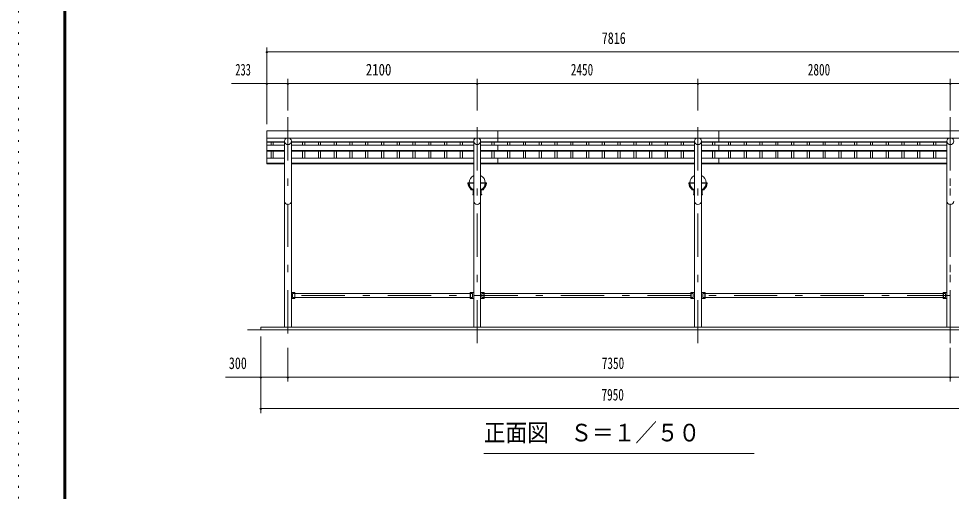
# Model space of a CAD drawing. Units: millimetres, scale not verified, with parts at other scales. Extents: x -23448 to 23452, y -10500 to 10500.
# Drawn here: x -6248 to 4101, y 0 to 5250 of the extents above; entities that cross this region are included whole.
import ezdxf
from ezdxf.enums import TextEntityAlignment as Align

# ---------------------------------------------------------------- set-up
doc = ezdxf.new("R2010")
doc.units = ezdxf.units.MM
doc.header["$LTSCALE"] = 40
doc.linetypes.add('USER3', pattern=[24, 12, -5, 2, -5])
doc.linetypes.add('USER4', pattern=[3, 0.5, -2.5])
for name, color, linetype, lineweight in [('0-0_0', 7, 'Continuous', 18), ('0-2_1-0BOLD', 7, 'Continuous', 18), ('0-3_1-2CENTER', 3, 'USER3', 18), ('0-4_1-4THIN', 4, 'Continuous', 18), ('0-5_1-5DIM', 3, 'Continuous', 18), ('0-C_F-F', 5, 'Continuous', 18), ('0-D_F-E_J_ADD', 5, 'USER4', 18)]:
    doc.layers.add(name, color=color, linetype=linetype, lineweight=lineweight)
doc.styles.add('ＭＳ ゴシック', font='')
doc.styles.get('ＭＳ ゴシック').set_extended_font_data('MS Gothic')

msp = doc.modelspace()

# ---------------------------------------------------------------- linework, layer by layer
at = {"layer": '0-0_0'}
for p, q in [((-1198.6, 3426.97), (-1262.95, 3426.97)), ((-1262.95, 3420.97), (-1262.95, 3426.97)), ((-1198.6, 3420.97), (-1262.95, 3420.97)), ((-1057.95, 3426.97), (-1122.3, 3426.97)), ((-1057.95, 3420.97), (-1122.3, 3420.97)), ((-1057.95, 3420.97), (-1057.95, 3426.97)), ((1251.4, 3426.97), (1187.05, 3426.97)), ((1187.05, 3420.97), (1187.05, 3426.97)), ((1251.4, 3420.97), (1187.05, 3420.97)), ((1392.05, 3426.97), (1327.7, 3426.97)), ((1392.05, 3420.97), (1327.7, 3420.97)), ((1392.05, 3420.97), (1392.05, 3426.97)), ((-1230.45, 3346.97), (-1198.6, 3346.97)), ((-1205.45, 3296.97), (-1205.45, 3346.97)), ((-1122.3, 3356.97), (-1090.45, 3356.97)), ((-1122.3, 3346.97), (-1090.45, 3346.97)), ((-1115.45, 3296.97), (-1115.45, 3346.97)), ((-1090.45, 3346.97), (-1090.45, 3356.97)), ((1219.55, 3346.97), (1251.4, 3346.97)), ((1244.55, 3296.97), (1244.55, 3346.97)), ((1327.7, 3356.97), (1359.55, 3356.97)), ((1327.7, 3346.97), (1359.55, 3346.97)), ((1334.55, 3296.97), (1334.55, 3346.97)), ((1359.55, 3346.97), (1359.55, 3356.97))]:
    msp.add_line(p, q, dxfattribs=at)
for points in [[(-1230.45, 3346.97), (-1230.45, 3356.97), (-1198.6, 3356.97)], [(1219.55, 3346.97), (1219.55, 3356.97), (1251.4, 3356.97)]]:
    msp.add_lwpolyline(points, dxfattribs=at)
for centre, start, end in [((-1160.45, 3426.97), 115.07964, 180), ((-1160.45, 3426.97), 183.82255, 231.05756), ((-1160.45, 3426.97), 0, 64.91913), ((-1160.45, 3426.97), 308.94244, 356.17745), ((1289.55, 3426.97), 115.07964, 180), ((1289.55, 3426.97), 183.82255, 231.05756), ((1289.55, 3426.97), 0, 64.91913), ((1289.55, 3426.97), 308.94244, 356.17745)]:
    msp.add_arc(centre, 90, start, end, dxfattribs=at)
for centre, major_axis, start_param, end_param in [((-1160.45, 3426.97), (102.47, 6.5), 3.13629226, 3.90348569), ((-1152.45, 3426.97), (102.47, 6.5), 3.13629226, 3.90348569), ((-1168.45, 3426.97), (-102.47, 6.5), 2.37969962, 3.14689305), ((-1160.45, 3426.97), (-102.47, 6.5), 2.37969962, 3.14689305), ((1289.55, 3426.97), (102.47, 6.5), 3.13629226, 3.90348569), ((1297.55, 3426.97), (102.47, 6.5), 3.13629226, 3.90348569), ((1281.55, 3426.97), (-102.47, 6.5), 2.37969962, 3.14689305), ((1289.55, 3426.97), (-102.47, 6.5), 2.37969962, 3.14689305)]:
    msp.add_ellipse(centre, major_axis=major_axis, ratio=0.92312, start_param=start_param, end_param=end_param, dxfattribs=at)
at = {"layer": '0-2_1-0BOLD'}
for p, q in [((-3493.45, 4004.86), (4322.55, 4004.86)), ((-930.45, 3876.47), (-930.45, 4004.86)), ((1519.55, 3876.47), (1519.55, 4004.86)), ((4322.55, 3921.21), (-3493.45, 3921.21)), ((-3493.45, 3880.02), (-3298.6, 3880.02)), ((-3298.6, 3876.47), (-3493.45, 3876.47)), ((-3493.45, 3844.26), (-3298.6, 3844.26)), ((-3298.6, 3889.24), (-3298.6, 1824.67)), ((-3222.3, 1824.67), (-3222.3, 3889.24)), ((-3222.3, 3880.02), (-1198.6, 3880.02)), ((-1198.6, 3876.47), (-3222.3, 3876.47)), ((-3222.3, 3844.26), (-1198.6, 3844.26)), ((-1198.6, 3889.24), (-1198.6, 1824.67)), ((-1122.3, 1824.67), (-1122.3, 3889.24)), ((-1122.3, 3880.02), (1251.4, 3880.02)), ((1251.4, 3876.47), (-1122.3, 3876.47)), ((-1122.3, 3844.26), (1251.4, 3844.26)), ((-930.45, 3779.53), (-930.45, 3844.26)), ((1251.4, 3889.24), (1251.4, 1824.67)), ((1327.7, 1824.67), (1327.7, 3889.24)), ((1327.7, 3880.02), (4051.4, 3880.02)), ((4051.4, 3876.47), (1327.7, 3876.47)), ((1327.7, 3844.26), (4051.4, 3844.26)), ((1519.55, 3779.53), (1519.55, 3844.26)), ((4051.4, 3889.24), (4051.4, 1824.67)), ((-3493.45, 3785.43), (-3298.6, 3785.43)), ((-3298.6, 3779.53), (-3493.45, 3779.53)), ((-1198.6, 3785.43), (-3222.3, 3785.43)), ((-3222.3, 3779.53), (-1198.6, 3779.53)), ((1251.4, 3785.43), (-1122.3, 3785.43)), ((-1122.3, 3779.53), (1251.4, 3779.53)), ((1327.7, 3785.43), (4051.4, 3785.43)), ((4051.4, 3779.53), (1327.7, 3779.53)), ((-3493.45, 3701.81), (-3298.6, 3701.81)), ((-3298.6, 3644.17), (-3493.45, 3644.17)), ((-1198.6, 3701.81), (-3222.3, 3701.81)), ((-3222.3, 3644.17), (-1198.6, 3644.17)), ((-1198.6, 3635.83), (-3222.3, 3635.83)), ((1251.4, 3701.81), (-1122.3, 3701.81)), ((-1122.3, 3644.17), (1251.4, 3644.17)), ((1251.4, 3635.83), (-1122.3, 3635.83)), ((-930.45, 3635.83), (-930.45, 3701.81)), ((4051.4, 3701.81), (1327.7, 3701.81)), ((1327.7, 3644.17), (4051.4, 3644.17)), ((4051.4, 3635.83), (1327.7, 3635.83)), ((1519.55, 3635.83), (1519.55, 3701.81)), ((-1210.45, 3294.67), (-1210.45, 3296.97)), ((-1210.45, 3296.97), (-1198.6, 3296.97)), ((-1198.6, 3294.67), (-1210.45, 3294.67)), ((-1122.3, 3296.97), (-1110.45, 3296.97)), ((-1110.45, 3294.67), (-1122.3, 3294.67)), ((-1110.45, 3296.97), (-1110.45, 3294.67)), ((1239.55, 3294.67), (1239.55, 3296.97)), ((1239.55, 3296.97), (1251.4, 3296.97)), ((1251.4, 3294.67), (1239.55, 3294.67)), ((1327.7, 3296.97), (1339.55, 3296.97)), ((-3207.93, 2153.32), (-3207.93, 2196.02)), ((-3207.93, 2196.02), (-3185.49, 2196.02)), ((-3185.49, 2141.67), (-3185.49, 2207.67)), ((-1238.6, 2196.02), (-3182.29, 2196.02)), ((-1235.4, 2141.67), (-1235.4, 2207.67)), ((-1212.95, 2196.02), (-1235.4, 2196.02)), ((-1212.95, 2153.32), (-1212.95, 2196.02)), ((-1107.94, 2153.32), (-1107.94, 2196.02)), ((-1107.94, 2196.02), (-1085.49, 2196.02)), ((-1085.49, 2141.67), (-1085.49, 2207.67)), ((1211.4, 2196.02), (-1082.29, 2196.02)), ((1214.6, 2141.67), (1214.6, 2207.67)), ((1237.05, 2196.02), (1214.6, 2196.02)), ((1237.05, 2153.32), (1237.05, 2196.02)), ((1342.06, 2153.32), (1342.06, 2196.02)), ((1342.06, 2196.02), (1364.51, 2196.02)), ((1364.51, 2141.67), (1364.51, 2207.67)), ((4011.4, 2196.02), (1367.71, 2196.02)), ((4014.6, 2141.67), (4014.6, 2207.67)), ((4037.05, 2196.02), (4014.6, 2196.02)), ((4037.05, 2153.32), (4037.05, 2196.02)), ((-3185.49, 2153.32), (-3207.93, 2153.32)), ((-3182.29, 2153.32), (-1238.6, 2153.32)), ((-1235.4, 2153.32), (-1212.95, 2153.32)), ((-1085.49, 2153.32), (-1107.94, 2153.32)), ((-1082.29, 2153.32), (1211.4, 2153.32)), ((1214.6, 2153.32), (1237.05, 2153.32)), ((1364.51, 2153.32), (1342.06, 2153.32)), ((1367.71, 2153.32), (4011.4, 2153.32)), ((4014.6, 2153.32), (4037.05, 2153.32)), ((-3710.44, 1794.67), (4539.55, 1794.67)), ((-3560.45, 1824.67), (-3560.45, 1794.67)), ((4389.55, 1824.67), (-3560.45, 1824.67))]:
    msp.add_line(p, q, dxfattribs=at)
for points in [[(-3298.6, 3635.83), (-3493.45, 3635.83), (-3493.45, 4004.86)], [(1339.55, 3296.97), (1339.55, 3294.67), (1327.7, 3294.67)], [(-3222.29, 2207.67), (-3182.29, 2207.67), (-3182.29, 2141.67), (-3222.29, 2141.67)], [(-1198.6, 2207.67), (-1238.6, 2207.67), (-1238.6, 2141.67), (-1198.6, 2141.67)], [(-1122.29, 2207.67), (-1082.29, 2207.67), (-1082.29, 2141.67), (-1122.29, 2141.67)], [(1251.4, 2207.67), (1211.4, 2207.67), (1211.4, 2141.67), (1251.4, 2141.67)], [(1327.71, 2207.67), (1367.71, 2207.67), (1367.71, 2141.67), (1327.71, 2141.67)], [(4051.4, 2207.67), (4011.4, 2207.67), (4011.4, 2141.67), (4051.4, 2141.67)]]:
    msp.add_lwpolyline(points, dxfattribs=at)
for centre, start, end in [((-3260.45, 3889.24), 123.05154, 56.94846), ((-1160.45, 3889.24), 123.05154, 56.94846), ((1289.55, 3889.24), 123.05154, 56.94846), ((4089.55, 3889.24), 123.05154, 56.94846), ((-3260.45, 3224.67), 180, 0), ((-1160.45, 3224.67), 180, 0), ((1289.55, 3224.67), 180, 0), ((4089.56, 3224.67), 180, 0)]:
    msp.add_arc(centre, 38.15, start, end, dxfattribs=at)
at = {"layer": '0-3_1-2CENTER'}
for p, q in [((-3260.45, 4154.87), (-3260.45, 1644.67)), ((-1160.45, 1644.67), (-1160.45, 4154.87)), ((1289.55, 1644.67), (1289.55, 4154.87)), ((4089.55, 1644.67), (4089.55, 4154.87)), ((4089.56, 1644.67), (4089.56, 4154.87)), ((4089.56, 4154.67), (4089.56, 1644.67)), ((4089.55, 2174.67), (-3260.45, 2174.67))]:
    msp.add_line(p, q, dxfattribs=at)
at = {"layer": '0-4_1-4THIN'}
for p, q in [((-3447.95, 3876.47), (-3447.95, 3844.26)), ((-3422.95, 3844.26), (-3422.95, 3876.47)), ((-3097.95, 3844.26), (-3097.95, 3876.47)), ((-3072.95, 3876.47), (-3072.95, 3844.26)), ((-2922.95, 3876.47), (-2922.95, 3844.26)), ((-2897.95, 3844.26), (-2897.95, 3876.47)), ((-2747.95, 3844.26), (-2747.95, 3876.47)), ((-2722.95, 3876.47), (-2722.95, 3844.26)), ((-2572.95, 3876.47), (-2572.95, 3844.26)), ((-2547.95, 3844.26), (-2547.95, 3876.47)), ((-2397.95, 3844.26), (-2397.95, 3876.47)), ((-2372.95, 3876.47), (-2372.95, 3844.26)), ((-2222.95, 3876.47), (-2222.95, 3844.26)), ((-2197.95, 3844.26), (-2197.95, 3876.47)), ((-2047.95, 3844.26), (-2047.95, 3876.47)), ((-2022.95, 3876.47), (-2022.95, 3844.26)), ((-1872.95, 3876.47), (-1872.95, 3844.26)), ((-1847.95, 3844.26), (-1847.95, 3876.47)), ((-1697.95, 3844.26), (-1697.95, 3876.47)), ((-1672.95, 3876.47), (-1672.95, 3844.26)), ((-1522.95, 3876.47), (-1522.95, 3844.26)), ((-1497.95, 3844.26), (-1497.95, 3876.47)), ((-1347.95, 3844.26), (-1347.95, 3876.47)), ((-1322.95, 3876.47), (-1322.95, 3844.26)), ((-997.95, 3844.26), (-997.95, 3876.47)), ((-997.95, 3876.47), (-997.95, 3844.26)), ((-972.95, 3876.47), (-972.95, 3844.26)), ((-972.95, 3844.26), (-972.95, 3876.47)), ((-822.95, 3876.47), (-822.95, 3844.26)), ((-797.95, 3844.26), (-797.95, 3876.47)), ((-647.95, 3844.26), (-647.95, 3876.47)), ((-622.95, 3876.47), (-622.95, 3844.26)), ((-472.95, 3876.47), (-472.95, 3844.26)), ((-447.95, 3844.26), (-447.95, 3876.47)), ((-297.95, 3844.26), (-297.95, 3876.47)), ((-272.95, 3876.47), (-272.95, 3844.26)), ((-122.95, 3876.47), (-122.95, 3844.26)), ((-97.95, 3844.26), (-97.95, 3876.47)), ((52.05, 3844.26), (52.05, 3876.47)), ((77.05, 3876.47), (77.05, 3844.26)), ((227.05, 3876.47), (227.05, 3844.26)), ((252.05, 3844.26), (252.05, 3876.47)), ((402.05, 3844.26), (402.05, 3876.47)), ((427.05, 3876.47), (427.05, 3844.26)), ((577.05, 3876.47), (577.05, 3844.26)), ((602.05, 3844.26), (602.05, 3876.47)), ((752.05, 3844.26), (752.05, 3876.47)), ((777.05, 3876.47), (777.05, 3844.26)), ((927.05, 3876.47), (927.05, 3844.26)), ((952.05, 3844.26), (952.05, 3876.47)), ((1102.05, 3844.26), (1102.05, 3876.47)), ((1127.05, 3876.47), (1127.05, 3844.26)), ((1452.05, 3876.47), (1452.05, 3844.26)), ((1477.05, 3844.26), (1477.05, 3876.47)), ((1627.05, 3844.26), (1627.05, 3876.47)), ((1652.05, 3876.47), (1652.05, 3844.26)), ((1802.05, 3876.47), (1802.05, 3844.26)), ((1827.05, 3844.26), (1827.05, 3876.47)), ((1977.05, 3844.26), (1977.05, 3876.47)), ((2002.05, 3876.47), (2002.05, 3844.26)), ((2152.05, 3876.47), (2152.05, 3844.26)), ((2177.05, 3844.26), (2177.05, 3876.47)), ((2327.05, 3844.26), (2327.05, 3876.47)), ((2352.05, 3876.47), (2352.05, 3844.26)), ((2502.05, 3876.47), (2502.05, 3844.26)), ((2527.05, 3844.26), (2527.05, 3876.47)), ((2677.05, 3844.26), (2677.05, 3876.47)), ((2702.05, 3876.47), (2702.05, 3844.26)), ((2852.05, 3876.47), (2852.05, 3844.26)), ((2877.05, 3844.26), (2877.05, 3876.47)), ((3027.05, 3844.26), (3027.05, 3876.47)), ((3052.05, 3876.47), (3052.05, 3844.26)), ((3202.05, 3876.47), (3202.05, 3844.26)), ((3227.05, 3844.26), (3227.05, 3876.47)), ((3377.05, 3844.26), (3377.05, 3876.47)), ((3402.05, 3876.47), (3402.05, 3844.26)), ((3552.05, 3876.47), (3552.05, 3844.26)), ((3577.05, 3844.26), (3577.05, 3876.47)), ((3727.05, 3844.26), (3727.05, 3876.47)), ((3752.05, 3876.47), (3752.05, 3844.26)), ((3902.05, 3876.47), (3902.05, 3844.26)), ((3927.05, 3844.26), (3927.05, 3876.47)), ((-3447.95, 3779.53), (-3447.95, 3701.81)), ((-3422.95, 3701.81), (-3422.95, 3779.53)), ((-3097.95, 3701.81), (-3097.95, 3779.53)), ((-3072.95, 3779.53), (-3072.95, 3701.81)), ((-2922.95, 3779.53), (-2922.95, 3701.81)), ((-2897.95, 3701.81), (-2897.95, 3779.53)), ((-2747.95, 3701.81), (-2747.95, 3779.53)), ((-2722.95, 3779.53), (-2722.95, 3701.81)), ((-2572.95, 3779.53), (-2572.95, 3701.81)), ((-2547.95, 3701.81), (-2547.95, 3779.53)), ((-2397.95, 3701.81), (-2397.95, 3779.53)), ((-2372.95, 3779.53), (-2372.95, 3701.81)), ((-2222.95, 3779.53), (-2222.95, 3701.81)), ((-2197.95, 3701.81), (-2197.95, 3779.53)), ((-2047.95, 3701.81), (-2047.95, 3779.53)), ((-2022.95, 3779.53), (-2022.95, 3701.81)), ((-1872.95, 3779.53), (-1872.95, 3701.81)), ((-1847.95, 3701.81), (-1847.95, 3779.53)), ((-1697.95, 3701.81), (-1697.95, 3779.53)), ((-1672.95, 3779.53), (-1672.95, 3701.81)), ((-1522.95, 3779.53), (-1522.95, 3701.81)), ((-1497.95, 3701.81), (-1497.95, 3779.53)), ((-1347.95, 3701.81), (-1347.95, 3779.53)), ((-1322.95, 3779.53), (-1322.95, 3701.81)), ((-997.95, 3701.81), (-997.95, 3779.53)), ((-997.95, 3779.53), (-997.95, 3701.81)), ((-972.95, 3779.53), (-972.95, 3701.81)), ((-972.95, 3701.81), (-972.95, 3779.53)), ((-822.95, 3779.53), (-822.95, 3701.81)), ((-797.95, 3701.81), (-797.95, 3779.53)), ((-647.95, 3701.81), (-647.95, 3779.53)), ((-622.95, 3779.53), (-622.95, 3701.81)), ((-472.95, 3779.53), (-472.95, 3701.81)), ((-447.95, 3701.81), (-447.95, 3779.53)), ((-297.95, 3701.81), (-297.95, 3779.53)), ((-272.95, 3779.53), (-272.95, 3701.81)), ((-122.95, 3779.53), (-122.95, 3701.81)), ((-97.95, 3701.81), (-97.95, 3779.53)), ((52.05, 3701.81), (52.05, 3779.53)), ((77.05, 3779.53), (77.05, 3701.81)), ((227.05, 3779.53), (227.05, 3701.81)), ((252.05, 3701.81), (252.05, 3779.53)), ((402.05, 3701.81), (402.05, 3779.53)), ((427.05, 3779.53), (427.05, 3701.81)), ((577.05, 3779.53), (577.05, 3701.81)), ((602.05, 3701.81), (602.05, 3779.53)), ((752.05, 3701.81), (752.05, 3779.53)), ((777.05, 3779.53), (777.05, 3701.81)), ((927.05, 3779.53), (927.05, 3701.81)), ((952.05, 3701.81), (952.05, 3779.53)), ((1102.05, 3701.81), (1102.05, 3779.53)), ((1127.05, 3779.53), (1127.05, 3701.81)), ((1452.05, 3779.53), (1452.05, 3701.81)), ((1477.05, 3701.81), (1477.05, 3779.53)), ((1627.05, 3701.81), (1627.05, 3779.53)), ((1652.05, 3779.53), (1652.05, 3701.81)), ((1802.05, 3779.53), (1802.05, 3701.81)), ((1827.05, 3701.81), (1827.05, 3779.53)), ((1977.05, 3701.81), (1977.05, 3779.53)), ((2002.05, 3779.53), (2002.05, 3701.81)), ((2152.05, 3779.53), (2152.05, 3701.81)), ((2177.05, 3701.81), (2177.05, 3779.53)), ((2327.05, 3701.81), (2327.05, 3779.53)), ((2352.05, 3779.53), (2352.05, 3701.81)), ((2502.05, 3779.53), (2502.05, 3701.81)), ((2527.05, 3701.81), (2527.05, 3779.53)), ((2677.05, 3701.81), (2677.05, 3779.53)), ((2702.05, 3779.53), (2702.05, 3701.81)), ((2852.05, 3779.53), (2852.05, 3701.81)), ((2877.05, 3701.81), (2877.05, 3779.53)), ((3027.05, 3701.81), (3027.05, 3779.53)), ((3052.05, 3779.53), (3052.05, 3701.81)), ((3202.05, 3779.53), (3202.05, 3701.81)), ((3227.05, 3701.81), (3227.05, 3779.53)), ((3377.05, 3701.81), (3377.05, 3779.53)), ((3402.05, 3779.53), (3402.05, 3701.81)), ((3552.05, 3779.53), (3552.05, 3701.81)), ((3577.05, 3701.81), (3577.05, 3779.53)), ((3727.05, 3701.81), (3727.05, 3779.53)), ((3752.05, 3779.53), (3752.05, 3701.81)), ((3902.05, 3779.53), (3902.05, 3701.81)), ((3927.05, 3701.81), (3927.05, 3779.53))]:
    msp.add_line(p, q, dxfattribs=at)
at = {"layer": '0-5_1-5DIM'}
for p, q in [((-3483.44, 4879.67), (-3503.44, 4879.67)), ((-3493.44, 4929.68), (-3493.44, 4079.68)), ((4322.56, 4879.67), (-3493.44, 4879.67)), ((4322.56, 4879.67), (-3493.44, 4879.67)), ((-3260.45, 4579.68), (-3260.45, 4229.67)), ((-1160.45, 4229.67), (-1160.45, 4579.68)), ((1289.55, 4229.67), (1289.55, 4579.68)), ((4089.56, 4229.67), (4089.56, 4579.68)), ((4089.56, 4579.68), (4089.56, 4229.67)), ((-3885.94, 4529.67), (4715.06, 4529.67)), ((-3483.44, 4529.67), (-3503.44, 4529.67)), ((-3250.45, 4529.67), (-3270.45, 4529.67)), ((-3260.45, 4529.67), (-1160.45, 4529.67)), ((-1150.45, 4529.67), (-1170.45, 4529.67)), ((-1160.45, 4529.67), (1289.55, 4529.67)), ((1299.55, 4529.67), (1279.55, 4529.67)), ((1289.55, 4529.67), (4089.56, 4529.67)), ((4099.56, 4529.67), (4079.56, 4529.67)), ((4099.56, 4529.67), (4079.56, 4529.67)), ((-3560.44, 1719.67), (-3560.44, 869.67)), ((-3260.45, 1594.67), (-3260.45, 1219.67)), ((4089.55, 1594.67), (4089.55, 1219.67)), ((4782.06, 1269.67), (-3952.95, 1269.67)), ((-3550.45, 1269.67), (-3570.45, 1269.67)), ((-3250.45, 1269.67), (-3270.45, 1269.67)), ((-3260.45, 1269.67), (4089.55, 1269.67)), ((4099.55, 1269.67), (4079.55, 1269.67)), ((-3550.45, 919.67), (-3570.45, 919.67)), ((-3560.44, 919.67), (4389.56, 919.67)), ((-3560.44, 919.67), (4389.56, 919.67)), ((-1085.44, 419.67), (1914.56, 419.67))]:
    msp.add_line(p, q, dxfattribs=at)
for centre in [(-3493.44, 4879.67), (-3493.44, 4529.67), (-3260.45, 4529.67), (-1160.45, 4529.67), (1289.55, 4529.67), (4089.56, 4529.67), (4089.56, 4529.67), (-3560.45, 1269.67), (-3260.45, 1269.67), (4089.55, 1269.67), (-3560.45, 919.67)]:
    msp.add_arc(centre, 10, 180, 0, dxfattribs=at)
at = {"layer": '0-C_F-F'}
for points in [[(-5748.12, 10100), (-5748.12, -10000), (22951.87, -10000), (22951.87, 10100)], [(-5745.62, 10097.5), (22949.37, 10097.5), (22949.37, -9997.5), (-5745.62, -9997.5)], [(-5743.12, 10095), (-5743.12, -9995), (22946.87, -9995), (22946.87, 10095)], [(-5740.62, 10092.5), (22944.37, 10092.5), (22944.37, -9992.5), (-5740.62, -9992.5)], [(-5738.12, 10090), (22941.87, 10090), (22941.87, -9990), (-5738.12, -9990)], [(-5735.62, 10087.5), (22939.37, 10087.5), (22939.37, -9987.5), (-5735.62, -9987.5)], [(-5733.12, 10085), (22936.87, 10085), (22936.87, -9985), (-5733.12, -9985)], [(-5730.62, 10082.5), (-5730.62, -9982.5), (22934.38, -9982.5), (22934.38, 10082.5)], [(-5728.12, 10080), (-5728.12, -9980), (22931.87, -9980), (22931.87, 10080)], [(-5725.62, 10077.5), (-5725.62, -9977.5), (22929.37, -9977.5), (22929.37, 10077.5)], [(-5723.12, 10075), (22926.87, 10075), (22926.87, -9975), (-5723.12, -9975)]]:
    msp.add_lwpolyline(points, close=True, dxfattribs=at)
at = {"layer": '0-D_F-E_J_ADD'}
msp.add_lwpolyline([(-6248.13, 10500), (-6248.13, -10500), (23451.87, -10500), (23451.87, 10500)], close=True, dxfattribs=at)

# ---------------------------------------------------------------- texts
at = {"layer": '0-5_1-5DIM', "color": 7, "style": 'ＭＳ ゴシック'}
for s, height, width, p in [('7816', 130.2, 0.75, (222.33, 4929.67)), ('233', 130.2, 0.65, (-3844.12, 4579.67)), ('2100', 130.2, 0.8, (-2395.83, 4579.67)), ('2450', 130.2, 0.7, (-121.45, 4579.67)), ('2800', 130.2, 0.7, (2508.28, 4579.67)), ('300', 130.2, 0.75, (-3915.8, 1319.67)), ('7350', 130.2, 0.7, (222.64, 1319.67)), ('7950', 130.2, 0.7, (219.22, 969.67)), ('正面図\u3000Ｓ＝１／５０', 195.4, 0.9, (-1085.44, 496.31))]:
    msp.add_text(s, height=height, dxfattribs=dict(at, width=width)).set_placement(p, align=Align.BOTTOM_LEFT)

doc.saveas('drawing.dxf')
